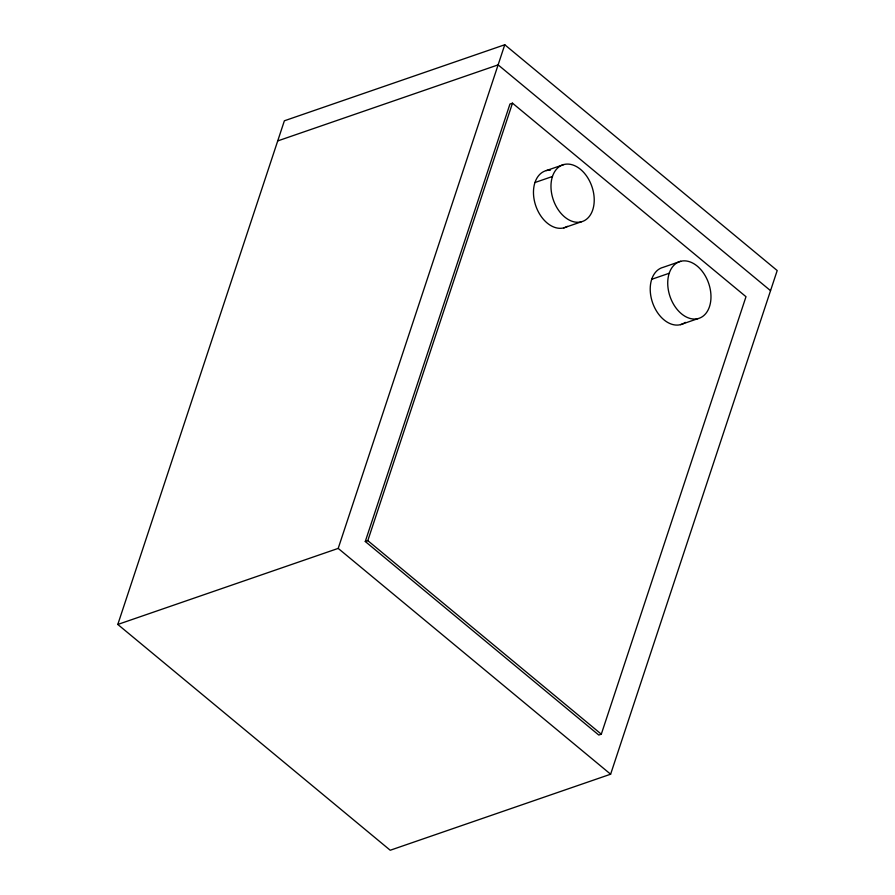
<?xml version="1.0" encoding="UTF-8"?>
<svg xmlns="http://www.w3.org/2000/svg" width="895" height="895" viewBox="0 0 895 895"><rect width="100%" height="100%" fill="white"/><g stroke="black" fill="none" stroke-linecap="round" stroke-linejoin="round"><path stroke-width="1.34" d="M117.804 624.453L284.375 120.791L504.769 44.75L777.196 270.547L610.625 774.209L390.231 850.25L117.804 624.453L338.198 548.4L504.769 44.75M365.272 541.509L509.96 104.033L512.488 103.16L745.994 296.704L601.306 734.18L598.789 735.052L365.272 541.509L367.8 540.636L512.488 103.16M277.719 140.918L498.112 64.876L770.539 290.674M546.42 170.553L563.939 164.512M534.953 182.524L552.461 176.483M563.76 227.878L581.28 221.837A29.971 20.417 71 0 0 585.431 174.469A29.971 20.417 71 0 0 551.107 183.218A29.971 20.417 71 0 0 581.28 221.837M680.692 261.284L663.173 267.325A29.971 20.417 71 0 0 653.328 304.736A29.971 20.417 71 0 0 685.346 322.368M651.705 279.296L669.214 273.255M680.513 324.65L698.033 318.609A29.971 20.417 71 0 0 702.183 271.241A29.971 20.417 71 0 0 667.86 279.99A29.971 20.417 71 0 0 698.033 318.609M367.8 540.636L601.306 734.18M338.198 548.4L610.625 774.209M567.464 226.345A29.971 20.417 71 0 1 535.277 204.273A29.971 20.417 71 0 1 550.459 170.117"/></g></svg>
